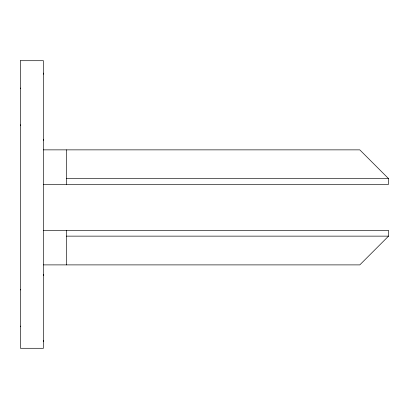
<?xml version="1.0" encoding="UTF-8"?>
<svg xmlns="http://www.w3.org/2000/svg" width="409" height="409" viewBox="0 0 409 409"><rect width="100%" height="100%" fill="white"/><g stroke="black" fill="none" stroke-linecap="round" stroke-linejoin="round"><path stroke-width="0.61" d="M66.462 264.894L66.462 230.385M66.462 184.372L66.462 149.863M43.456 264.889L359.792 264.894L388.55 236.136L388.55 230.385L43.456 230.379M43.456 149.863L359.792 149.863L388.55 178.621L388.55 184.372L43.456 184.372M66.462 178.621L388.55 178.621M66.462 236.136L388.55 236.136M43.456 73.078L43.456 74.223M43.456 139.224L43.456 140.369M43.456 274.383L43.456 275.528M43.456 340.528L43.456 341.673M20.45 88.032L20.45 88.666M20.45 124.781L20.45 125.415M20.45 289.337L20.45 289.971M20.45 326.085L20.45 326.719M20.45 60.711L20.45 348.289L43.456 348.289L43.456 60.711L20.45 60.711"/></g></svg>
